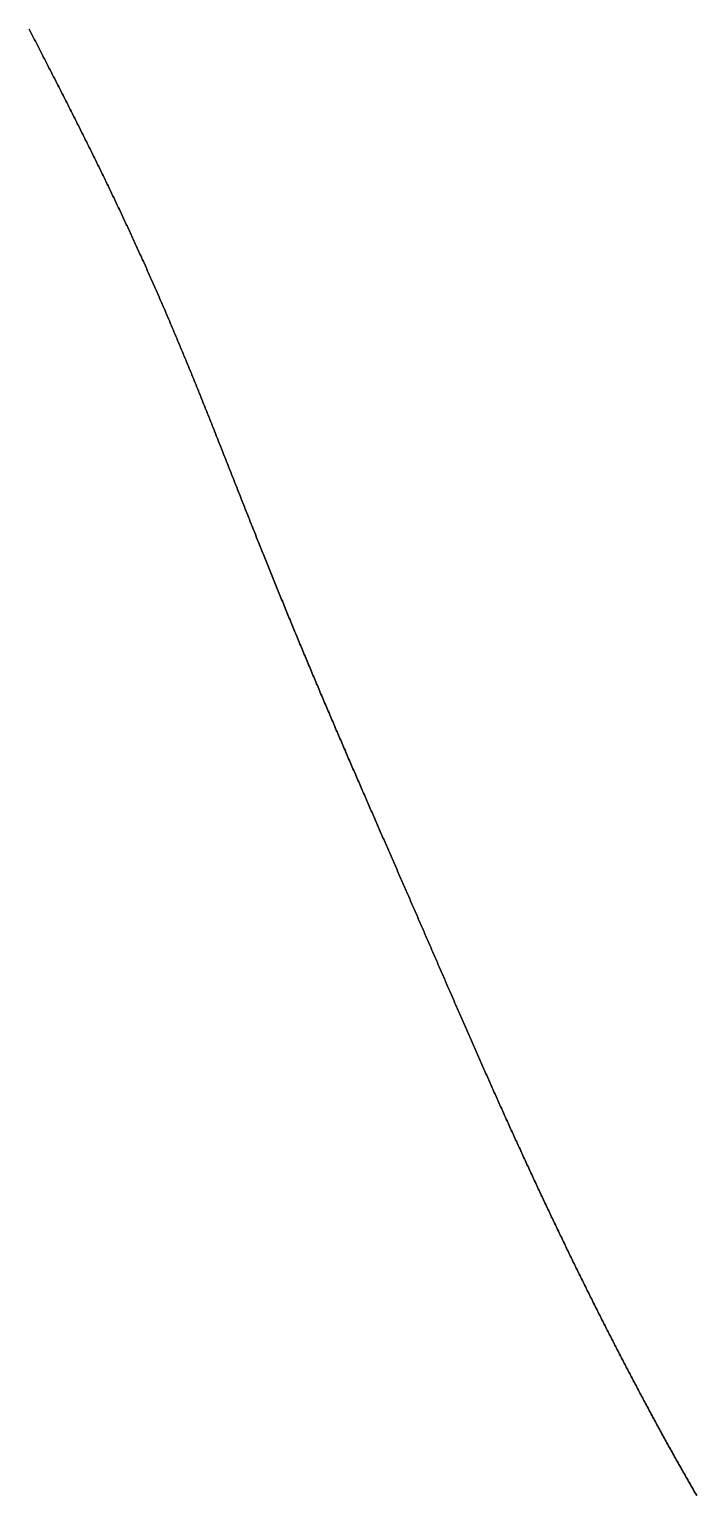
# Model space of a CAD drawing. Header units: inches. Extents: x 130170 to 284068, y 377793 to 804530.
# Drawn here: x 253233.3 to 253265.4, y 739541.3 to 739611.8 of the extents above; entities that cross this region are included whole.
import ezdxf

# ---------------------------------------------------------------- set-up
doc = ezdxf.new("R2010")
doc.units = ezdxf.units.IN
doc.header["$MEASUREMENT"] = 0
doc.layers.add('muni_il', color=7, linetype='Continuous')

msp = doc.modelspace()

# ---------------------------------------------------------------- linework, layer by layer
at = {"layer": 'muni_il'}
for points in [[(253233.287, 739611.764), (253233.319, 739611.701), (253233.351, 739611.639), (253233.383, 739611.576), (253233.416, 739611.513), (253233.448, 739611.449), (253233.48, 739611.386), (253233.513, 739611.322), (253233.546, 739611.258), (253233.579, 739611.194), (253233.612, 739611.13), (253233.645, 739611.065), (253233.678, 739611.001), (253233.711, 739610.936), (253233.744, 739610.871), (253233.778, 739610.806), (253233.811, 739610.74), (253233.845, 739610.675), (253233.878, 739610.61), (253233.912, 739610.544), (253233.946, 739610.478), (253233.979, 739610.412), (253234.013, 739610.346), (253234.047, 739610.279), (253234.081, 739610.213), (253234.116, 739610.147), (253234.15, 739610.08), (253234.184, 739610.013), (253234.218, 739609.946), (253234.252, 739609.879), (253234.287, 739609.812), (253234.321, 739609.745), (253234.356, 739609.678), (253234.39, 739609.61), (253234.425, 739609.543), (253234.459, 739609.475), (253234.494, 739609.407), (253234.529, 739609.339), (253234.564, 739609.271), (253234.598, 739609.203), (253234.633, 739609.135), (253234.668, 739609.067), (253234.703, 739608.999), (253234.738, 739608.931), (253234.773, 739608.862), (253234.808, 739608.794), (253234.843, 739608.725), (253234.878, 739608.657), (253234.913, 739608.588), (253234.948, 739608.519), (253234.983, 739608.45), (253235.018, 739608.381), (253235.053, 739608.312), (253235.088, 739608.243), (253235.123, 739608.174), (253235.158, 739608.105), (253235.193, 739608.036), (253235.228, 739607.967), (253235.263, 739607.898), (253235.299, 739607.828), (253235.334, 739607.759), (253235.369, 739607.689), (253235.404, 739607.62), (253235.439, 739607.55), (253235.474, 739607.481), (253235.509, 739607.411), (253235.545, 739607.341), (253235.58, 739607.271), (253235.615, 739607.202), (253235.65, 739607.132), (253235.685, 739607.062), (253235.72, 739606.992), (253235.756, 739606.922), (253235.791, 739606.852), (253235.826, 739606.782), (253235.861, 739606.712), (253235.896, 739606.642), (253235.931, 739606.571), (253235.966, 739606.501), (253236.001, 739606.431), (253236.036, 739606.36), (253236.071, 739606.29), (253236.107, 739606.22), (253236.142, 739606.149), (253236.177, 739606.079), (253236.212, 739606.008), (253236.247, 739605.938), (253236.281, 739605.867), (253236.316, 739605.796), (253236.351, 739605.726), (253236.386, 739605.655), (253236.421, 739605.584), (253236.456, 739605.514), (253236.491, 739605.443), (253236.526, 739605.372), (253236.56, 739605.301), (253236.595, 739605.23), (253236.63, 739605.159), (253236.665, 739605.089), (253236.699, 739605.018), (253236.734, 739604.947), (253236.769, 739604.875), (253236.803, 739604.804), (253236.838, 739604.733), (253236.872, 739604.662), (253236.907, 739604.591), (253236.942, 739604.52), (253236.976, 739604.449), (253237.011, 739604.377), (253237.045, 739604.306), (253237.079, 739604.235), (253237.114, 739604.164), (253237.148, 739604.092), (253237.182, 739604.021), (253237.217, 739603.95), (253237.251, 739603.878), (253237.285, 739603.807), (253237.319, 739603.736), (253237.353, 739603.664), (253237.388, 739603.593), (253237.422, 739603.521), (253237.456, 739603.45), (253237.49, 739603.378), (253237.524, 739603.307), (253237.557, 739603.235), (253237.591, 739603.164), (253237.625, 739603.092), (253237.659, 739603.021), (253237.693, 739602.949), (253237.726, 739602.878), (253237.76, 739602.806), (253237.794, 739602.735), (253237.827, 739602.663), (253237.861, 739602.591), (253237.894, 739602.52), (253237.928, 739602.448), (253237.961, 739602.377), (253237.995, 739602.305), (253238.028, 739602.234), (253238.061, 739602.162), (253238.094, 739602.091), (253238.128, 739602.019), (253238.161, 739601.947), (253238.194, 739601.876), (253238.227, 739601.804), (253238.26, 739601.733), (253238.293, 739601.661), (253238.326, 739601.59), (253238.359, 739601.518), (253238.391, 739601.447), (253238.424, 739601.376), (253238.457, 739601.304), (253238.489, 739601.233), (253238.522, 739601.161), (253238.554, 739601.09), (253238.587, 739601.019), (253238.619, 739600.947), (253238.652, 739600.876), (253238.684, 739600.805), (253238.716, 739600.733), (253238.748, 739600.662), (253238.781, 739600.591), (253238.813, 739600.52), (253238.845, 739600.449), (253238.877, 739600.377), (253238.909, 739600.306), (253238.941, 739600.235), (253238.972, 739600.164), (253239.004, 739600.093), (253239.036, 739600.022), (253239.067, 739599.951), (253239.099, 739599.88), (253239.131, 739599.809), (253239.162, 739599.738), (253239.193, 739599.668), (253239.225, 739599.597), (253239.256, 739599.526), (253239.287, 739599.455), (253239.318, 739599.385), (253239.35, 739599.314), (253239.381, 739599.243), (253239.412, 739599.173), (253239.443, 739599.102), (253239.474, 739599.032), (253239.504, 739598.961), (253239.535, 739598.891), (253239.566, 739598.82), (253239.597, 739598.75), (253239.627, 739598.68), (253239.658, 739598.609), (253239.688, 739598.539), (253239.719, 739598.469), (253239.749, 739598.399), (253239.779, 739598.329), (253239.81, 739598.258), (253239.84, 739598.188), (253239.87, 739598.118), (253239.9, 739598.048), (253239.93, 739597.978), (253239.96, 739597.908), (253239.99, 739597.838), (253240.02, 739597.769), (253240.05, 739597.699), (253240.079, 739597.629), (253240.109, 739597.559), (253240.139, 739597.49), (253240.168, 739597.42), (253240.198, 739597.35), (253240.228, 739597.281), (253240.257, 739597.211), (253240.286, 739597.141), (253240.316, 739597.072), (253240.345, 739597.002), (253240.374, 739596.933), (253240.404, 739596.863), (253240.433, 739596.794), (253240.462, 739596.725), (253240.491, 739596.655), (253240.52, 739596.586), (253240.549, 739596.516), (253240.578, 739596.447), (253240.607, 739596.378), (253240.636, 739596.308), (253240.665, 739596.239), (253240.693, 739596.17), (253240.722, 739596.101), (253240.751, 739596.032), (253240.78, 739595.962), (253240.808, 739595.893), (253240.837, 739595.824), (253240.865, 739595.755), (253240.894, 739595.686), (253240.922, 739595.617), (253240.951, 739595.547), (253240.979, 739595.478), (253241.008, 739595.409), (253241.036, 739595.34), (253241.064, 739595.271), (253241.093, 739595.202), (253241.121, 739595.133), (253241.149, 739595.064), (253241.177, 739594.994), (253241.206, 739594.925), (253241.234, 739594.856), (253241.262, 739594.787), (253241.29, 739594.718), (253241.318, 739594.649), (253241.346, 739594.58), (253241.374, 739594.51), (253241.402, 739594.441), (253241.43, 739594.372), (253241.458, 739594.303), (253241.486, 739594.233), (253241.514, 739594.164), (253241.542, 739594.095), (253241.57, 739594.025), (253241.598, 739593.956), (253241.626, 739593.887), (253241.654, 739593.817), (253241.682, 739593.748), (253241.71, 739593.678), (253241.738, 739593.609), (253241.765, 739593.539), (253241.793, 739593.469), (253241.821, 739593.4), (253241.849, 739593.33), (253241.877, 739593.26), (253241.905, 739593.191), (253241.933, 739593.121), (253241.961, 739593.051), (253241.989, 739592.981), (253242.016, 739592.911), (253242.044, 739592.841), (253242.072, 739592.771), (253242.1, 739592.701), (253242.128, 739592.631), (253242.156, 739592.56), (253242.184, 739592.49), (253242.212, 739592.42), (253242.24, 739592.349), (253242.268, 739592.279), (253242.296, 739592.208), (253242.324, 739592.138), (253242.352, 739592.067), (253242.38, 739591.996), (253242.408, 739591.925), (253242.436, 739591.854), (253242.464, 739591.783), (253242.492, 739591.712), (253242.521, 739591.641), (253242.549, 739591.57), (253242.577, 739591.499), (253242.605, 739591.427), (253242.633, 739591.356), (253242.662, 739591.284), (253242.69, 739591.213), (253242.718, 739591.141), (253242.747, 739591.069), (253242.775, 739590.997), (253242.804, 739590.925), (253242.832, 739590.853), (253242.861, 739590.781), (253242.889, 739590.708), (253242.918, 739590.636), (253242.946, 739590.564), (253242.975, 739590.491), (253243.004, 739590.418), (253243.032, 739590.346), (253243.061, 739590.273), (253243.09, 739590.2), (253243.119, 739590.127), (253243.148, 739590.054), (253243.177, 739589.98), (253243.206, 739589.907), (253243.235, 739589.833), (253243.264, 739589.76), (253243.293, 739589.686), (253243.322, 739589.612), (253243.351, 739589.538), (253243.38, 739589.464), (253243.41, 739589.39), (253243.439, 739589.316), (253243.469, 739589.241), (253243.498, 739589.167), (253243.527, 739589.092), (253243.557, 739589.017), (253243.587, 739588.943), (253243.616, 739588.868), (253243.646, 739588.793), (253243.676, 739588.717), (253243.706, 739588.642), (253243.736, 739588.567), (253243.766, 739588.491), (253243.796, 739588.415), (253243.826, 739588.34), (253243.856, 739588.264), (253243.886, 739588.188), (253243.916, 739588.112), (253243.947, 739588.035), (253243.977, 739587.959), (253244.008, 739587.882), (253244.038, 739587.806), (253244.069, 739587.729), (253244.099, 739587.652), (253244.13, 739587.575), (253244.161, 739587.498), (253244.191, 739587.421), (253244.222, 739587.343), (253244.253, 739587.266), (253244.284, 739587.189), (253244.315, 739587.111), (253244.346, 739587.033), (253244.378, 739586.955), (253244.409, 739586.877), (253244.44, 739586.799), (253244.472, 739586.721), (253244.503, 739586.642), (253244.534, 739586.564), (253244.566, 739586.485), (253244.598, 739586.406), (253244.629, 739586.328), (253244.661, 739586.249), (253244.693, 739586.17), (253244.725, 739586.09), (253244.757, 739586.011), (253244.789, 739585.932), (253244.821, 739585.852), (253244.853, 739585.773), (253244.885, 739585.693), (253244.917, 739585.613), (253244.95, 739585.533), (253244.982, 739585.453), (253245.015, 739585.373), (253245.047, 739585.293), (253245.08, 739585.213), (253245.112, 739585.132), (253245.145, 739585.052), (253245.178, 739584.971), (253245.211, 739584.89), (253245.244, 739584.81), (253245.276, 739584.729), (253245.309, 739584.648), (253245.343, 739584.567), (253245.376, 739584.486), (253245.409, 739584.404), (253245.442, 739584.323), (253245.475, 739584.242), (253245.509, 739584.16), (253245.542, 739584.079), (253245.576, 739583.997), (253245.609, 739583.915), (253245.643, 739583.833), (253245.676, 739583.752), (253245.71, 739583.67), (253245.744, 739583.588), (253245.777, 739583.506), (253245.811, 739583.424), (253245.845, 739583.341), (253245.879, 739583.259), (253245.913, 739583.177), (253245.947, 739583.094), (253245.981, 739583.012), (253246.015, 739582.93), (253246.049, 739582.847), (253246.083, 739582.764), (253246.118, 739582.682), (253246.152, 739582.599), (253246.186, 739582.516), (253246.221, 739582.434), (253246.255, 739582.351), (253246.29, 739582.268), (253246.324, 739582.185), (253246.359, 739582.102), (253246.393, 739582.019), (253246.428, 739581.936), (253246.462, 739581.853), (253246.497, 739581.77), (253246.532, 739581.687), (253246.567, 739581.604), (253246.601, 739581.521), (253246.636, 739581.438), (253246.671, 739581.355), (253246.706, 739581.272), (253246.741, 739581.189), (253246.776, 739581.106), (253246.81, 739581.023), (253246.845, 739580.939), (253246.88, 739580.856), (253246.915, 739580.773), (253246.95, 739580.69), (253246.985, 739580.607), (253247.02, 739580.524), (253247.055, 739580.441), (253247.091, 739580.358), (253247.126, 739580.274), (253247.161, 739580.191), (253247.196, 739580.108), (253247.231, 739580.025), (253247.266, 739579.942), (253247.301, 739579.859), (253247.337, 739579.777), (253247.372, 739579.694), (253247.407, 739579.611), (253247.442, 739579.528), (253247.477, 739579.445), (253247.513, 739579.362), (253247.548, 739579.28), (253247.583, 739579.197), (253247.618, 739579.114), (253247.653, 739579.032), (253247.689, 739578.949), (253247.724, 739578.867), (253247.759, 739578.784), (253247.794, 739578.702), (253247.829, 739578.62), (253247.865, 739578.538), (253247.9, 739578.455), (253247.935, 739578.373), (253247.97, 739578.291), (253248.005, 739578.209), (253248.04, 739578.127), (253248.075, 739578.045), (253248.111, 739577.964), (253248.146, 739577.882), (253248.181, 739577.8), (253248.216, 739577.719), (253248.251, 739577.637), (253248.286, 739577.556), (253248.321, 739577.475), (253248.356, 739577.394), (253248.391, 739577.312), (253248.426, 739577.231), (253248.461, 739577.15), (253248.495, 739577.07), (253248.53, 739576.989), (253248.565, 739576.908), (253248.6, 739576.828), (253248.635, 739576.747), (253248.669, 739576.667), (253248.704, 739576.587), (253248.739, 739576.506), (253248.773, 739576.426), (253248.808, 739576.346), (253248.842, 739576.266), (253248.877, 739576.187), (253248.912, 739576.107), (253248.946, 739576.028), (253248.98, 739575.948), (253249.015, 739575.869), (253249.049, 739575.79), (253249.084, 739575.711), (253249.118, 739575.632), (253249.152, 739575.553), (253249.186, 739575.474), (253249.22, 739575.395), (253249.255, 739575.317), (253249.289, 739575.239), (253249.323, 739575.16), (253249.357, 739575.082), (253249.391, 739575.004), (253249.425, 739574.926), (253249.459, 739574.848), (253249.492, 739574.771), (253249.526, 739574.693), (253249.56, 739574.615), (253249.594, 739574.538), (253249.627, 739574.461), (253249.661, 739574.384), (253249.694, 739574.307), (253249.728, 739574.23), (253249.761, 739574.153), (253249.795, 739574.077), (253249.828, 739574), (253249.862, 739573.924), (253249.895, 739573.847), (253249.928, 739573.771), (253249.961, 739573.695), (253249.994, 739573.619), (253250.027, 739573.544), (253250.06, 739573.468), (253250.093, 739573.392), (253250.126, 739573.317), (253250.159, 739573.242), (253250.192, 739573.167), (253250.225, 739573.091), (253250.258, 739573.016), (253250.29, 739572.942), (253250.323, 739572.867), (253250.356, 739572.792), (253250.388, 739572.718), (253250.421, 739572.643), (253250.453, 739572.569), (253250.485, 739572.495), (253250.518, 739572.421), (253250.55, 739572.347), (253250.582, 739572.273), (253250.615, 739572.199), (253250.647, 739572.126), (253250.679, 739572.052), (253250.711, 739571.979), (253250.743, 739571.905), (253250.775, 739571.832), (253250.807, 739571.759), (253250.839, 739571.686), (253250.871, 739571.613), (253250.902, 739571.54), (253250.934, 739571.467), (253250.966, 739571.395), (253250.998, 739571.322), (253251.029, 739571.25), (253251.061, 739571.177), (253251.092, 739571.105), (253251.124, 739571.033), (253251.156, 739570.961), (253251.187, 739570.889), (253251.218, 739570.817), (253251.25, 739570.745), (253251.281, 739570.673), (253251.312, 739570.601), (253251.344, 739570.53), (253251.375, 739570.458), (253251.406, 739570.386), (253251.437, 739570.315), (253251.468, 739570.244), (253251.5, 739570.172), (253251.531, 739570.101), (253251.562, 739570.03), (253251.593, 739569.959), (253251.624, 739569.888), (253251.655, 739569.817), (253251.685, 739569.746), (253251.716, 739569.675), (253251.747, 739569.604), (253251.778, 739569.533), (253251.809, 739569.462), (253251.84, 739569.392), (253251.871, 739569.321), (253251.901, 739569.25), (253251.932, 739569.18), (253251.963, 739569.109), (253251.994, 739569.039), (253252.024, 739568.968), (253252.055, 739568.898), (253252.086, 739568.827), (253252.116, 739568.757), (253252.147, 739568.687), (253252.178, 739568.616), (253252.208, 739568.546), (253252.239, 739568.476), (253252.269, 739568.405), (253252.3, 739568.335), (253252.33, 739568.265), (253252.361, 739568.194), (253252.391, 739568.124), (253252.422, 739568.054), (253252.453, 739567.984), (253252.483, 739567.913), (253252.514, 739567.843), (253252.544, 739567.773), (253252.575, 739567.703), (253252.605, 739567.633), (253252.636, 739567.562), (253252.666, 739567.492), (253252.697, 739567.422), (253252.728, 739567.351), (253252.758, 739567.281), (253252.789, 739567.211), (253252.819, 739567.141), (253252.85, 739567.07), (253252.88, 739567), (253252.911, 739566.93), (253252.941, 739566.859), (253252.972, 739566.789), (253253.003, 739566.718), (253253.033, 739566.648), (253253.064, 739566.577), (253253.095, 739566.507), (253253.125, 739566.436), (253253.156, 739566.365), (253253.187, 739566.295), (253253.217, 739566.224), (253253.248, 739566.154), (253253.279, 739566.083), (253253.31, 739566.012), (253253.341, 739565.941), (253253.371, 739565.87), (253253.402, 739565.799), (253253.433, 739565.728), (253253.464, 739565.657), (253253.495, 739565.586), (253253.526, 739565.515), (253253.557, 739565.444), (253253.588, 739565.373), (253253.619, 739565.302), (253253.65, 739565.23), (253253.681, 739565.159), (253253.712, 739565.087), (253253.743, 739565.016), (253253.775, 739564.944), (253253.806, 739564.873), (253253.837, 739564.801), (253253.868, 739564.729), (253253.9, 739564.657), (253253.931, 739564.586), (253253.962, 739564.514), (253253.994, 739564.442), (253254.025, 739564.37), (253254.057, 739564.298), (253254.088, 739564.225), (253254.12, 739564.153), (253254.152, 739564.081), (253254.183, 739564.008), (253254.215, 739563.936), (253254.247, 739563.864), (253254.278, 739563.791), (253254.31, 739563.718), (253254.342, 739563.646), (253254.374, 739563.573), (253254.406, 739563.5), (253254.438, 739563.427), (253254.47, 739563.354), (253254.502, 739563.281), (253254.534, 739563.208), (253254.566, 739563.135), (253254.598, 739563.061), (253254.63, 739562.988), (253254.663, 739562.915), (253254.695, 739562.841), (253254.727, 739562.768), (253254.76, 739562.694), (253254.792, 739562.621), (253254.825, 739562.547), (253254.857, 739562.473), (253254.89, 739562.399), (253254.922, 739562.325), (253254.955, 739562.251), (253254.988, 739562.177), (253255.02, 739562.103), (253255.053, 739562.029), (253255.086, 739561.955), (253255.119, 739561.88), (253255.152, 739561.806), (253255.185, 739561.731), (253255.218, 739561.657), (253255.251, 739561.582), (253255.284, 739561.508), (253255.317, 739561.433), (253255.35, 739561.358), (253255.384, 739561.284), (253255.417, 739561.209), (253255.45, 739561.134), (253255.484, 739561.059), (253255.517, 739560.984), (253255.551, 739560.909), (253255.584, 739560.834), (253255.618, 739560.759), (253255.651, 739560.683), (253255.685, 739560.608), (253255.719, 739560.533), (253255.752, 739560.457), (253255.786, 739560.382), (253255.82, 739560.307), (253255.854, 739560.231), (253255.888, 739560.156), (253255.922, 739560.08), (253255.956, 739560.004), (253255.99, 739559.929), (253256.024, 739559.853), (253256.058, 739559.777), (253256.092, 739559.702), (253256.126, 739559.626), (253256.16, 739559.55), (253256.194, 739559.474), (253256.229, 739559.398), (253256.263, 739559.322), (253256.297, 739559.246), (253256.332, 739559.17), (253256.366, 739559.094), (253256.401, 739559.018), (253256.435, 739558.942), (253256.47, 739558.866), (253256.504, 739558.79), (253256.539, 739558.714), (253256.573, 739558.638), (253256.608, 739558.562), (253256.643, 739558.486), (253256.678, 739558.41), (253256.712, 739558.333), (253256.747, 739558.257), (253256.782, 739558.181), (253256.817, 739558.105), (253256.852, 739558.029), (253256.887, 739557.953), (253256.922, 739557.876), (253256.957, 739557.8), (253256.992, 739557.724), (253257.027, 739557.648), (253257.062, 739557.571), (253257.097, 739557.495), (253257.132, 739557.419), (253257.167, 739557.343), (253257.202, 739557.267), (253257.237, 739557.19), (253257.273, 739557.114), (253257.308, 739557.038), (253257.343, 739556.962), (253257.378, 739556.886), (253257.414, 739556.81), (253257.449, 739556.734), (253257.484, 739556.657), (253257.52, 739556.581), (253257.555, 739556.505), (253257.591, 739556.429), (253257.626, 739556.353), (253257.662, 739556.277), (253257.697, 739556.201), (253257.733, 739556.125), (253257.768, 739556.049), (253257.804, 739555.973), (253257.839, 739555.898), (253257.875, 739555.822), (253257.91, 739555.746), (253257.946, 739555.67), (253257.982, 739555.594), (253258.017, 739555.519), (253258.053, 739555.443), (253258.089, 739555.367), (253258.124, 739555.292), (253258.16, 739555.216), (253258.196, 739555.141), (253258.231, 739555.065), (253258.267, 739554.989), (253258.303, 739554.914), (253258.339, 739554.839), (253258.375, 739554.763), (253258.41, 739554.688), (253258.446, 739554.613), (253258.482, 739554.537), (253258.518, 739554.462), (253258.554, 739554.387), (253258.59, 739554.312), (253258.625, 739554.237), (253258.661, 739554.162), (253258.697, 739554.087), (253258.733, 739554.012), (253258.769, 739553.937), (253258.805, 739553.862), (253258.841, 739553.787), (253258.877, 739553.713), (253258.913, 739553.638), (253258.949, 739553.563), (253258.985, 739553.489), (253259.021, 739553.414), (253259.057, 739553.34), (253259.093, 739553.265), (253259.129, 739553.191), (253259.165, 739553.116), (253259.201, 739553.042), (253259.237, 739552.968), (253259.273, 739552.894), (253259.309, 739552.819), (253259.345, 739552.745), (253259.381, 739552.671), (253259.417, 739552.597), (253259.453, 739552.523), (253259.49, 739552.449), (253259.526, 739552.375), (253259.562, 739552.302), (253259.598, 739552.228), (253259.634, 739552.154), (253259.67, 739552.08), (253259.706, 739552.007), (253259.742, 739551.933), (253259.779, 739551.86), (253259.815, 739551.786), (253259.851, 739551.713), (253259.887, 739551.639), (253259.924, 739551.566), (253259.96, 739551.492), (253259.996, 739551.419), (253260.032, 739551.346), (253260.069, 739551.273), (253260.105, 739551.2), (253260.141, 739551.127), (253260.177, 739551.053), (253260.214, 739550.98), (253260.25, 739550.907), (253260.287, 739550.835), (253260.323, 739550.762), (253260.359, 739550.689), (253260.396, 739550.616), (253260.432, 739550.543), (253260.469, 739550.47), (253260.505, 739550.398), (253260.542, 739550.325), (253260.578, 739550.252), (253260.615, 739550.18), (253260.651, 739550.107), (253260.688, 739550.035), (253260.724, 739549.962), (253260.761, 739549.89), (253260.797, 739549.817), (253260.834, 739549.745), (253260.87, 739549.673), (253260.907, 739549.6), (253260.944, 739549.528), (253260.98, 739549.455), (253261.017, 739549.383), (253261.054, 739549.311), (253261.091, 739549.239), (253261.127, 739549.167), (253261.164, 739549.094), (253261.201, 739549.022), (253261.238, 739548.95), (253261.275, 739548.878), (253261.312, 739548.806), (253261.349, 739548.734), (253261.386, 739548.662), (253261.423, 739548.59), (253261.46, 739548.518), (253261.497, 739548.446), (253261.534, 739548.374), (253261.571, 739548.302), (253261.608, 739548.23), (253261.645, 739548.158), (253261.682, 739548.086), (253261.719, 739548.014), (253261.757, 739547.942), (253261.794, 739547.87), (253261.831, 739547.798), (253261.869, 739547.726), (253261.906, 739547.654), (253261.943, 739547.582), (253261.981, 739547.51), (253262.018, 739547.438), (253262.056, 739547.366), (253262.094, 739547.294), (253262.131, 739547.222), (253262.169, 739547.15), (253262.207, 739547.079), (253262.244, 739547.007), (253262.282, 739546.935), (253262.32, 739546.863), (253262.358, 739546.791), (253262.396, 739546.719), (253262.434, 739546.647), (253262.472, 739546.575), (253262.51, 739546.503), (253262.548, 739546.431), (253262.586, 739546.359), (253262.624, 739546.286), (253262.663, 739546.214), (253262.701, 739546.142), (253262.739, 739546.07), (253262.778, 739545.998), (253262.816, 739545.926), (253262.855, 739545.854), (253262.893, 739545.781), (253262.932, 739545.709), (253262.971, 739545.637), (253263.009, 739545.564), (253263.048, 739545.492), (253263.087, 739545.42), (253263.126, 739545.347), (253263.165, 739545.275), (253263.204, 739545.202), (253263.243, 739545.13), (253263.282, 739545.057), (253263.322, 739544.985), (253263.361, 739544.912), (253263.4, 739544.84), (253263.44, 739544.767), (253263.479, 739544.694), (253263.519, 739544.621), (253263.559, 739544.549), (253263.598, 739544.476), (253263.638, 739544.403), (253263.678, 739544.33), (253263.718, 739544.257), (253263.758, 739544.184), (253263.798, 739544.111), (253263.838, 739544.038), (253263.879, 739543.965), (253263.919, 739543.892), (253263.959, 739543.818), (253264, 739543.745), (253264.041, 739543.672), (253264.081, 739543.598), (253264.122, 739543.525), (253264.163, 739543.451), (253264.204, 739543.378), (253264.245, 739543.304), (253264.286, 739543.231), (253264.327, 739543.157), (253264.368, 739543.083), (253264.41, 739543.009), (253264.451, 739542.935), (253264.493, 739542.861), (253264.534, 739542.787), (253264.576, 739542.713), (253264.618, 739542.639), (253264.66, 739542.565), (253264.702, 739542.491), (253264.744, 739542.416), (253264.786, 739542.342), (253264.829, 739542.267), (253264.871, 739542.193), (253264.914, 739542.118), (253264.956, 739542.044), (253264.999, 739541.969), (253265.042, 739541.894), (253265.085, 739541.819), (253265.128, 739541.744), (253265.171, 739541.669), (253265.215, 739541.594), (253265.258, 739541.519), (253265.302, 739541.444), (253265.345, 739541.368), (253265.389, 739541.293), (253265.433, 739541.217)], [(253265.433, 739541.217), (253265.389, 739541.293), (253265.345, 739541.368), (253265.302, 739541.444), (253265.258, 739541.519), (253265.215, 739541.594), (253265.171, 739541.669), (253265.128, 739541.744), (253265.085, 739541.819), (253265.042, 739541.894), (253264.999, 739541.969), (253264.956, 739542.044), (253264.914, 739542.118), (253264.871, 739542.193), (253264.829, 739542.267), (253264.786, 739542.342), (253264.744, 739542.416), (253264.702, 739542.491), (253264.66, 739542.565), (253264.618, 739542.639), (253264.576, 739542.713), (253264.534, 739542.787), (253264.493, 739542.861), (253264.451, 739542.935), (253264.41, 739543.009), (253264.368, 739543.083), (253264.327, 739543.157), (253264.286, 739543.231), (253264.245, 739543.304), (253264.204, 739543.378), (253264.163, 739543.451), (253264.122, 739543.525), (253264.081, 739543.598), (253264.041, 739543.672), (253264, 739543.745), (253263.959, 739543.818), (253263.919, 739543.892), (253263.879, 739543.965), (253263.838, 739544.038), (253263.798, 739544.111), (253263.758, 739544.184), (253263.718, 739544.257), (253263.678, 739544.33), (253263.638, 739544.403), (253263.598, 739544.476), (253263.559, 739544.549), (253263.519, 739544.621), (253263.479, 739544.694), (253263.44, 739544.767), (253263.4, 739544.84), (253263.361, 739544.912), (253263.322, 739544.985), (253263.282, 739545.057), (253263.243, 739545.13), (253263.204, 739545.202), (253263.165, 739545.275), (253263.126, 739545.347), (253263.087, 739545.42), (253263.048, 739545.492), (253263.009, 739545.564), (253262.971, 739545.637), (253262.932, 739545.709), (253262.893, 739545.781), (253262.855, 739545.854), (253262.816, 739545.926), (253262.778, 739545.998), (253262.739, 739546.07), (253262.701, 739546.142), (253262.663, 739546.214), (253262.624, 739546.286), (253262.586, 739546.359), (253262.548, 739546.431), (253262.51, 739546.503), (253262.472, 739546.575), (253262.434, 739546.647), (253262.396, 739546.719), (253262.358, 739546.791), (253262.32, 739546.863), (253262.282, 739546.935), (253262.244, 739547.007), (253262.207, 739547.079), (253262.169, 739547.15), (253262.131, 739547.222), (253262.094, 739547.294), (253262.056, 739547.366), (253262.018, 739547.438), (253261.981, 739547.51), (253261.943, 739547.582), (253261.906, 739547.654), (253261.869, 739547.726), (253261.831, 739547.798), (253261.794, 739547.87), (253261.757, 739547.942), (253261.719, 739548.014), (253261.682, 739548.086), (253261.645, 739548.158), (253261.608, 739548.23), (253261.571, 739548.302), (253261.534, 739548.374), (253261.497, 739548.446), (253261.46, 739548.518), (253261.423, 739548.59), (253261.386, 739548.662), (253261.349, 739548.734), (253261.312, 739548.806), (253261.275, 739548.878), (253261.238, 739548.95), (253261.201, 739549.022), (253261.164, 739549.094), (253261.127, 739549.167), (253261.091, 739549.239), (253261.054, 739549.311), (253261.017, 739549.383), (253260.98, 739549.455), (253260.944, 739549.528), (253260.907, 739549.6), (253260.87, 739549.673), (253260.834, 739549.745), (253260.797, 739549.817), (253260.761, 739549.89), (253260.724, 739549.962), (253260.688, 739550.035), (253260.651, 739550.107), (253260.615, 739550.18), (253260.578, 739550.252), (253260.542, 739550.325), (253260.505, 739550.398), (253260.469, 739550.47), (253260.432, 739550.543), (253260.396, 739550.616), (253260.359, 739550.689), (253260.323, 739550.762), (253260.287, 739550.835), (253260.25, 739550.907), (253260.214, 739550.98), (253260.177, 739551.053), (253260.141, 739551.127), (253260.105, 739551.2), (253260.069, 739551.273), (253260.032, 739551.346), (253259.996, 739551.419), (253259.96, 739551.492), (253259.924, 739551.566), (253259.887, 739551.639), (253259.851, 739551.713), (253259.815, 739551.786), (253259.779, 739551.86), (253259.742, 739551.933), (253259.706, 739552.007), (253259.67, 739552.08), (253259.634, 739552.154), (253259.598, 739552.228), (253259.562, 739552.302), (253259.526, 739552.375), (253259.49, 739552.449), (253259.453, 739552.523), (253259.417, 739552.597), (253259.381, 739552.671), (253259.345, 739552.745), (253259.309, 739552.819), (253259.273, 739552.894), (253259.237, 739552.968), (253259.201, 739553.042), (253259.165, 739553.116), (253259.129, 739553.191), (253259.093, 739553.265), (253259.057, 739553.34), (253259.021, 739553.414), (253258.985, 739553.489), (253258.949, 739553.563), (253258.913, 739553.638), (253258.877, 739553.713), (253258.841, 739553.787), (253258.805, 739553.862), (253258.769, 739553.937), (253258.733, 739554.012), (253258.697, 739554.087), (253258.661, 739554.162), (253258.625, 739554.237), (253258.59, 739554.312), (253258.554, 739554.387), (253258.518, 739554.462), (253258.482, 739554.537), (253258.446, 739554.613), (253258.41, 739554.688), (253258.375, 739554.763), (253258.339, 739554.839), (253258.303, 739554.914), (253258.267, 739554.989), (253258.231, 739555.065), (253258.196, 739555.141), (253258.16, 739555.216), (253258.124, 739555.292), (253258.089, 739555.367), (253258.053, 739555.443), (253258.017, 739555.519), (253257.982, 739555.594), (253257.946, 739555.67), (253257.91, 739555.746), (253257.875, 739555.822), (253257.839, 739555.898), (253257.804, 739555.973), (253257.768, 739556.049), (253257.733, 739556.125), (253257.697, 739556.201), (253257.662, 739556.277), (253257.626, 739556.353), (253257.591, 739556.429), (253257.555, 739556.505), (253257.52, 739556.581), (253257.484, 739556.657), (253257.449, 739556.734), (253257.414, 739556.81), (253257.378, 739556.886), (253257.343, 739556.962), (253257.308, 739557.038), (253257.273, 739557.114), (253257.237, 739557.19), (253257.202, 739557.267), (253257.167, 739557.343), (253257.132, 739557.419), (253257.097, 739557.495), (253257.062, 739557.571), (253257.027, 739557.648), (253256.992, 739557.724), (253256.957, 739557.8), (253256.922, 739557.876), (253256.887, 739557.953), (253256.852, 739558.029), (253256.817, 739558.105), (253256.782, 739558.181), (253256.747, 739558.257), (253256.712, 739558.333), (253256.678, 739558.41), (253256.643, 739558.486), (253256.608, 739558.562), (253256.573, 739558.638), (253256.539, 739558.714), (253256.504, 739558.79), (253256.47, 739558.866), (253256.435, 739558.942), (253256.401, 739559.018), (253256.366, 739559.094), (253256.332, 739559.17), (253256.297, 739559.246), (253256.263, 739559.322), (253256.229, 739559.398), (253256.194, 739559.474), (253256.16, 739559.55), (253256.126, 739559.626), (253256.092, 739559.702), (253256.058, 739559.777), (253256.024, 739559.853), (253255.99, 739559.929), (253255.956, 739560.004), (253255.922, 739560.08), (253255.888, 739560.156), (253255.854, 739560.231), (253255.82, 739560.307), (253255.786, 739560.382), (253255.752, 739560.457), (253255.719, 739560.533), (253255.685, 739560.608), (253255.651, 739560.683), (253255.618, 739560.759), (253255.584, 739560.834), (253255.551, 739560.909), (253255.517, 739560.984), (253255.484, 739561.059), (253255.45, 739561.134), (253255.417, 739561.209), (253255.384, 739561.284), (253255.35, 739561.358), (253255.317, 739561.433), (253255.284, 739561.508), (253255.251, 739561.582), (253255.218, 739561.657), (253255.185, 739561.731), (253255.152, 739561.806), (253255.119, 739561.88), (253255.086, 739561.955), (253255.053, 739562.029), (253255.02, 739562.103), (253254.988, 739562.177), (253254.955, 739562.251), (253254.922, 739562.325), (253254.89, 739562.399), (253254.857, 739562.473), (253254.825, 739562.547), (253254.792, 739562.621), (253254.76, 739562.694), (253254.727, 739562.768), (253254.695, 739562.841), (253254.663, 739562.915), (253254.63, 739562.988), (253254.598, 739563.061), (253254.566, 739563.135), (253254.534, 739563.208), (253254.502, 739563.281), (253254.47, 739563.354), (253254.438, 739563.427), (253254.406, 739563.5), (253254.374, 739563.573), (253254.342, 739563.646), (253254.31, 739563.718), (253254.278, 739563.791), (253254.247, 739563.864), (253254.215, 739563.936), (253254.183, 739564.008), (253254.152, 739564.081), (253254.12, 739564.153), (253254.088, 739564.225), (253254.057, 739564.298), (253254.025, 739564.37), (253253.994, 739564.442), (253253.962, 739564.514), (253253.931, 739564.586), (253253.9, 739564.657), (253253.868, 739564.729), (253253.837, 739564.801), (253253.806, 739564.873), (253253.775, 739564.944), (253253.743, 739565.016), (253253.712, 739565.087), (253253.681, 739565.159), (253253.65, 739565.23), (253253.619, 739565.302), (253253.588, 739565.373), (253253.557, 739565.444), (253253.526, 739565.515), (253253.495, 739565.586), (253253.464, 739565.657), (253253.433, 739565.728), (253253.402, 739565.799), (253253.371, 739565.87), (253253.341, 739565.941), (253253.31, 739566.012), (253253.279, 739566.083), (253253.248, 739566.154), (253253.217, 739566.224), (253253.187, 739566.295), (253253.156, 739566.365), (253253.125, 739566.436), (253253.095, 739566.507), (253253.064, 739566.577), (253253.033, 739566.648), (253253.003, 739566.718), (253252.972, 739566.789), (253252.941, 739566.859), (253252.911, 739566.93), (253252.88, 739567), (253252.85, 739567.07), (253252.819, 739567.141), (253252.789, 739567.211), (253252.758, 739567.281), (253252.728, 739567.351), (253252.697, 739567.422), (253252.666, 739567.492), (253252.636, 739567.562), (253252.605, 739567.633), (253252.575, 739567.703), (253252.544, 739567.773), (253252.514, 739567.843), (253252.483, 739567.913), (253252.453, 739567.984), (253252.422, 739568.054), (253252.391, 739568.124), (253252.361, 739568.194), (253252.33, 739568.265), (253252.3, 739568.335), (253252.269, 739568.405), (253252.239, 739568.476), (253252.208, 739568.546), (253252.178, 739568.616), (253252.147, 739568.687), (253252.116, 739568.757), (253252.086, 739568.827), (253252.055, 739568.898), (253252.024, 739568.968), (253251.994, 739569.039), (253251.963, 739569.109), (253251.932, 739569.18), (253251.901, 739569.25), (253251.871, 739569.321), (253251.84, 739569.392), (253251.809, 739569.462), (253251.778, 739569.533), (253251.747, 739569.604), (253251.716, 739569.675), (253251.685, 739569.746), (253251.655, 739569.817), (253251.624, 739569.888), (253251.593, 739569.959), (253251.562, 739570.03), (253251.531, 739570.101), (253251.5, 739570.172), (253251.468, 739570.244), (253251.437, 739570.315), (253251.406, 739570.386), (253251.375, 739570.458), (253251.344, 739570.53), (253251.312, 739570.601), (253251.281, 739570.673), (253251.25, 739570.745), (253251.218, 739570.817), (253251.187, 739570.889), (253251.156, 739570.961), (253251.124, 739571.033), (253251.092, 739571.105), (253251.061, 739571.177), (253251.029, 739571.25), (253250.998, 739571.322), (253250.966, 739571.395), (253250.934, 739571.467), (253250.902, 739571.54), (253250.871, 739571.613), (253250.839, 739571.686), (253250.807, 739571.759), (253250.775, 739571.832), (253250.743, 739571.905), (253250.711, 739571.979), (253250.679, 739572.052), (253250.647, 739572.126), (253250.615, 739572.199), (253250.582, 739572.273), (253250.55, 739572.347), (253250.518, 739572.421), (253250.485, 739572.495), (253250.453, 739572.569), (253250.421, 739572.643), (253250.388, 739572.718), (253250.356, 739572.792), (253250.323, 739572.867), (253250.29, 739572.942), (253250.258, 739573.016), (253250.225, 739573.091), (253250.192, 739573.167), (253250.159, 739573.242), (253250.126, 739573.317), (253250.093, 739573.392), (253250.06, 739573.468), (253250.027, 739573.544), (253249.994, 739573.619), (253249.961, 739573.695), (253249.928, 739573.771), (253249.895, 739573.847), (253249.862, 739573.924), (253249.828, 739574), (253249.795, 739574.077), (253249.761, 739574.153), (253249.728, 739574.23), (253249.694, 739574.307), (253249.661, 739574.384), (253249.627, 739574.461), (253249.594, 739574.538), (253249.56, 739574.615), (253249.526, 739574.693), (253249.492, 739574.771), (253249.459, 739574.848), (253249.425, 739574.926), (253249.391, 739575.004), (253249.357, 739575.082), (253249.323, 739575.16), (253249.289, 739575.239), (253249.255, 739575.317), (253249.22, 739575.395), (253249.186, 739575.474), (253249.152, 739575.553), (253249.118, 739575.632), (253249.084, 739575.711), (253249.049, 739575.79), (253249.015, 739575.869), (253248.98, 739575.948), (253248.946, 739576.028), (253248.912, 739576.107), (253248.877, 739576.187), (253248.842, 739576.266), (253248.808, 739576.346), (253248.773, 739576.426), (253248.739, 739576.506), (253248.704, 739576.587), (253248.669, 739576.667), (253248.635, 739576.747), (253248.6, 739576.828), (253248.565, 739576.908), (253248.53, 739576.989), (253248.495, 739577.07), (253248.461, 739577.15), (253248.426, 739577.231), (253248.391, 739577.312), (253248.356, 739577.394), (253248.321, 739577.475), (253248.286, 739577.556), (253248.251, 739577.637), (253248.216, 739577.719), (253248.181, 739577.8), (253248.146, 739577.882), (253248.111, 739577.964), (253248.075, 739578.045), (253248.04, 739578.127), (253248.005, 739578.209), (253247.97, 739578.291), (253247.935, 739578.373), (253247.9, 739578.455), (253247.865, 739578.538), (253247.829, 739578.62), (253247.794, 739578.702), (253247.759, 739578.784), (253247.724, 739578.867), (253247.689, 739578.949), (253247.653, 739579.032), (253247.618, 739579.114), (253247.583, 739579.197), (253247.548, 739579.28), (253247.513, 739579.362), (253247.477, 739579.445), (253247.442, 739579.528), (253247.407, 739579.611), (253247.372, 739579.694), (253247.337, 739579.777), (253247.301, 739579.859), (253247.266, 739579.942), (253247.231, 739580.025), (253247.196, 739580.108), (253247.161, 739580.191), (253247.126, 739580.274), (253247.091, 739580.358), (253247.055, 739580.441), (253247.02, 739580.524), (253246.985, 739580.607), (253246.95, 739580.69), (253246.915, 739580.773), (253246.88, 739580.856), (253246.845, 739580.939), (253246.81, 739581.023), (253246.776, 739581.106), (253246.741, 739581.189), (253246.706, 739581.272), (253246.671, 739581.355), (253246.636, 739581.438), (253246.601, 739581.521), (253246.567, 739581.604), (253246.532, 739581.687), (253246.497, 739581.77), (253246.462, 739581.853), (253246.428, 739581.936), (253246.393, 739582.019), (253246.359, 739582.102), (253246.324, 739582.185), (253246.29, 739582.268), (253246.255, 739582.351), (253246.221, 739582.434), (253246.186, 739582.516), (253246.152, 739582.599), (253246.118, 739582.682), (253246.083, 739582.764), (253246.049, 739582.847), (253246.015, 739582.93), (253245.981, 739583.012), (253245.947, 739583.094), (253245.913, 739583.177), (253245.879, 739583.259), (253245.845, 739583.341), (253245.811, 739583.424), (253245.777, 739583.506), (253245.744, 739583.588), (253245.71, 739583.67), (253245.676, 739583.752), (253245.643, 739583.833), (253245.609, 739583.915), (253245.576, 739583.997), (253245.542, 739584.079), (253245.509, 739584.16), (253245.475, 739584.242), (253245.442, 739584.323), (253245.409, 739584.404), (253245.376, 739584.486), (253245.343, 739584.567), (253245.309, 739584.648), (253245.276, 739584.729), (253245.244, 739584.81), (253245.211, 739584.89), (253245.178, 739584.971), (253245.145, 739585.052), (253245.112, 739585.132), (253245.08, 739585.213), (253245.047, 739585.293), (253245.015, 739585.373), (253244.982, 739585.453), (253244.95, 739585.533), (253244.917, 739585.613), (253244.885, 739585.693), (253244.853, 739585.773), (253244.821, 739585.852), (253244.789, 739585.932), (253244.757, 739586.011), (253244.725, 739586.09), (253244.693, 739586.17), (253244.661, 739586.249), (253244.629, 739586.328), (253244.598, 739586.406), (253244.566, 739586.485), (253244.534, 739586.564), (253244.503, 739586.642), (253244.472, 739586.721), (253244.44, 739586.799), (253244.409, 739586.877), (253244.378, 739586.955), (253244.346, 739587.033), (253244.315, 739587.111), (253244.284, 739587.189), (253244.253, 739587.266), (253244.222, 739587.343), (253244.191, 739587.421), (253244.161, 739587.498), (253244.13, 739587.575), (253244.099, 739587.652), (253244.069, 739587.729), (253244.038, 739587.806), (253244.008, 739587.882), (253243.977, 739587.959), (253243.947, 739588.035), (253243.916, 739588.112), (253243.886, 739588.188), (253243.856, 739588.264), (253243.826, 739588.34), (253243.796, 739588.415), (253243.766, 739588.491), (253243.736, 739588.567), (253243.706, 739588.642), (253243.676, 739588.717), (253243.646, 739588.793), (253243.616, 739588.868), (253243.587, 739588.943), (253243.557, 739589.017), (253243.527, 739589.092), (253243.498, 739589.167), (253243.469, 739589.241), (253243.439, 739589.316), (253243.41, 739589.39), (253243.38, 739589.464), (253243.351, 739589.538), (253243.322, 739589.612), (253243.293, 739589.686), (253243.264, 739589.76), (253243.235, 739589.833), (253243.206, 739589.907), (253243.177, 739589.98), (253243.148, 739590.054), (253243.119, 739590.127), (253243.09, 739590.2), (253243.061, 739590.273), (253243.032, 739590.346), (253243.004, 739590.418), (253242.975, 739590.491), (253242.946, 739590.564), (253242.918, 739590.636), (253242.889, 739590.708), (253242.861, 739590.781), (253242.832, 739590.853), (253242.804, 739590.925), (253242.775, 739590.997), (253242.747, 739591.069), (253242.718, 739591.141), (253242.69, 739591.213), (253242.662, 739591.284), (253242.633, 739591.356), (253242.605, 739591.427), (253242.577, 739591.499), (253242.549, 739591.57), (253242.521, 739591.641), (253242.492, 739591.712), (253242.464, 739591.783), (253242.436, 739591.854), (253242.408, 739591.925), (253242.38, 739591.996), (253242.352, 739592.067), (253242.324, 739592.138), (253242.296, 739592.208), (253242.268, 739592.279), (253242.24, 739592.349), (253242.212, 739592.42), (253242.184, 739592.49), (253242.156, 739592.56), (253242.128, 739592.631), (253242.1, 739592.701), (253242.072, 739592.771), (253242.044, 739592.841), (253242.016, 739592.911), (253241.989, 739592.981), (253241.961, 739593.051), (253241.933, 739593.121), (253241.905, 739593.191), (253241.877, 739593.26), (253241.849, 739593.33), (253241.821, 739593.4), (253241.793, 739593.469), (253241.765, 739593.539), (253241.738, 739593.609), (253241.71, 739593.678), (253241.682, 739593.748), (253241.654, 739593.817), (253241.626, 739593.887), (253241.598, 739593.956), (253241.57, 739594.025), (253241.542, 739594.095), (253241.514, 739594.164), (253241.486, 739594.233), (253241.458, 739594.303), (253241.43, 739594.372), (253241.402, 739594.441), (253241.374, 739594.51), (253241.346, 739594.58), (253241.318, 739594.649), (253241.29, 739594.718), (253241.262, 739594.787), (253241.234, 739594.856), (253241.206, 739594.925), (253241.177, 739594.994), (253241.149, 739595.064), (253241.121, 739595.133), (253241.093, 739595.202), (253241.064, 739595.271), (253241.036, 739595.34), (253241.008, 739595.409), (253240.979, 739595.478), (253240.951, 739595.547), (253240.922, 739595.617), (253240.894, 739595.686), (253240.865, 739595.755), (253240.837, 739595.824), (253240.808, 739595.893), (253240.78, 739595.962), (253240.751, 739596.032), (253240.722, 739596.101), (253240.693, 739596.17), (253240.665, 739596.239), (253240.636, 739596.308), (253240.607, 739596.378), (253240.578, 739596.447), (253240.549, 739596.516), (253240.52, 739596.586), (253240.491, 739596.655), (253240.462, 739596.725), (253240.433, 739596.794), (253240.404, 739596.863), (253240.374, 739596.933), (253240.345, 739597.002), (253240.316, 739597.072), (253240.286, 739597.141), (253240.257, 739597.211), (253240.228, 739597.281), (253240.198, 739597.35), (253240.168, 739597.42), (253240.139, 739597.49), (253240.109, 739597.559), (253240.079, 739597.629), (253240.05, 739597.699), (253240.02, 739597.769), (253239.99, 739597.838), (253239.96, 739597.908), (253239.93, 739597.978), (253239.9, 739598.048), (253239.87, 739598.118), (253239.84, 739598.188), (253239.81, 739598.258), (253239.779, 739598.329), (253239.749, 739598.399), (253239.719, 739598.469), (253239.688, 739598.539), (253239.658, 739598.609), (253239.627, 739598.68), (253239.597, 739598.75), (253239.566, 739598.82), (253239.535, 739598.891), (253239.504, 739598.961), (253239.474, 739599.032), (253239.443, 739599.102), (253239.412, 739599.173), (253239.381, 739599.243), (253239.35, 739599.314), (253239.318, 739599.385), (253239.287, 739599.455), (253239.256, 739599.526), (253239.225, 739599.597), (253239.193, 739599.668), (253239.162, 739599.738), (253239.131, 739599.809), (253239.099, 739599.88), (253239.067, 739599.951), (253239.036, 739600.022), (253239.004, 739600.093), (253238.972, 739600.164), (253238.941, 739600.235), (253238.909, 739600.306), (253238.877, 739600.377), (253238.845, 739600.449), (253238.813, 739600.52), (253238.781, 739600.591), (253238.748, 739600.662), (253238.716, 739600.733), (253238.684, 739600.805), (253238.652, 739600.876), (253238.619, 739600.947), (253238.587, 739601.019), (253238.554, 739601.09), (253238.522, 739601.161), (253238.489, 739601.233), (253238.457, 739601.304), (253238.424, 739601.376), (253238.391, 739601.447), (253238.359, 739601.518), (253238.326, 739601.59), (253238.293, 739601.661), (253238.26, 739601.733), (253238.227, 739601.804), (253238.194, 739601.876), (253238.161, 739601.947), (253238.128, 739602.019), (253238.094, 739602.091), (253238.061, 739602.162), (253238.028, 739602.234), (253237.995, 739602.305), (253237.961, 739602.377), (253237.928, 739602.448), (253237.894, 739602.52), (253237.861, 739602.591), (253237.827, 739602.663), (253237.794, 739602.735), (253237.76, 739602.806), (253237.726, 739602.878), (253237.693, 739602.949), (253237.659, 739603.021), (253237.625, 739603.092), (253237.591, 739603.164), (253237.557, 739603.235), (253237.524, 739603.307), (253237.49, 739603.378), (253237.456, 739603.45), (253237.422, 739603.521), (253237.388, 739603.593), (253237.353, 739603.664), (253237.319, 739603.736), (253237.285, 739603.807), (253237.251, 739603.878), (253237.217, 739603.95), (253237.182, 739604.021), (253237.148, 739604.092), (253237.114, 739604.164), (253237.079, 739604.235), (253237.045, 739604.306), (253237.011, 739604.377), (253236.976, 739604.449), (253236.942, 739604.52), (253236.907, 739604.591), (253236.872, 739604.662), (253236.838, 739604.733), (253236.803, 739604.804), (253236.769, 739604.875), (253236.734, 739604.947), (253236.699, 739605.018), (253236.665, 739605.089), (253236.63, 739605.159), (253236.595, 739605.23), (253236.56, 739605.301), (253236.526, 739605.372), (253236.491, 739605.443), (253236.456, 739605.514), (253236.421, 739605.584), (253236.386, 739605.655), (253236.351, 739605.726), (253236.316, 739605.796), (253236.281, 739605.867), (253236.247, 739605.938), (253236.212, 739606.008), (253236.177, 739606.079), (253236.142, 739606.149), (253236.107, 739606.22), (253236.071, 739606.29), (253236.036, 739606.36), (253236.001, 739606.431), (253235.966, 739606.501), (253235.931, 739606.571), (253235.896, 739606.642), (253235.861, 739606.712), (253235.826, 739606.782), (253235.791, 739606.852), (253235.756, 739606.922), (253235.72, 739606.992), (253235.685, 739607.062), (253235.65, 739607.132), (253235.615, 739607.202), (253235.58, 739607.271), (253235.545, 739607.341), (253235.509, 739607.411), (253235.474, 739607.481), (253235.439, 739607.55), (253235.404, 739607.62), (253235.369, 739607.689), (253235.334, 739607.759), (253235.299, 739607.828), (253235.263, 739607.898), (253235.228, 739607.967), (253235.193, 739608.036), (253235.158, 739608.105), (253235.123, 739608.174), (253235.088, 739608.243), (253235.053, 739608.312), (253235.018, 739608.381), (253234.983, 739608.45), (253234.948, 739608.519), (253234.913, 739608.588), (253234.878, 739608.657), (253234.843, 739608.725), (253234.808, 739608.794), (253234.773, 739608.862), (253234.738, 739608.931), (253234.703, 739608.999), (253234.668, 739609.067), (253234.633, 739609.135), (253234.598, 739609.203), (253234.564, 739609.271), (253234.529, 739609.339), (253234.494, 739609.407), (253234.459, 739609.475), (253234.425, 739609.543), (253234.39, 739609.61), (253234.356, 739609.678), (253234.321, 739609.745), (253234.287, 739609.812), (253234.252, 739609.879), (253234.218, 739609.946), (253234.184, 739610.013), (253234.15, 739610.08), (253234.116, 739610.147), (253234.081, 739610.213), (253234.047, 739610.279), (253234.013, 739610.346), (253233.979, 739610.412), (253233.946, 739610.478), (253233.912, 739610.544), (253233.878, 739610.61), (253233.845, 739610.675), (253233.811, 739610.74), (253233.778, 739610.806), (253233.744, 739610.871), (253233.711, 739610.936), (253233.678, 739611.001), (253233.645, 739611.065), (253233.612, 739611.13), (253233.579, 739611.194), (253233.546, 739611.258), (253233.513, 739611.322), (253233.48, 739611.386), (253233.448, 739611.449), (253233.416, 739611.513), (253233.383, 739611.576), (253233.351, 739611.639), (253233.319, 739611.701), (253233.287, 739611.764)]]:
    msp.add_lwpolyline(points, dxfattribs=at)

doc.saveas('drawing.dxf')
